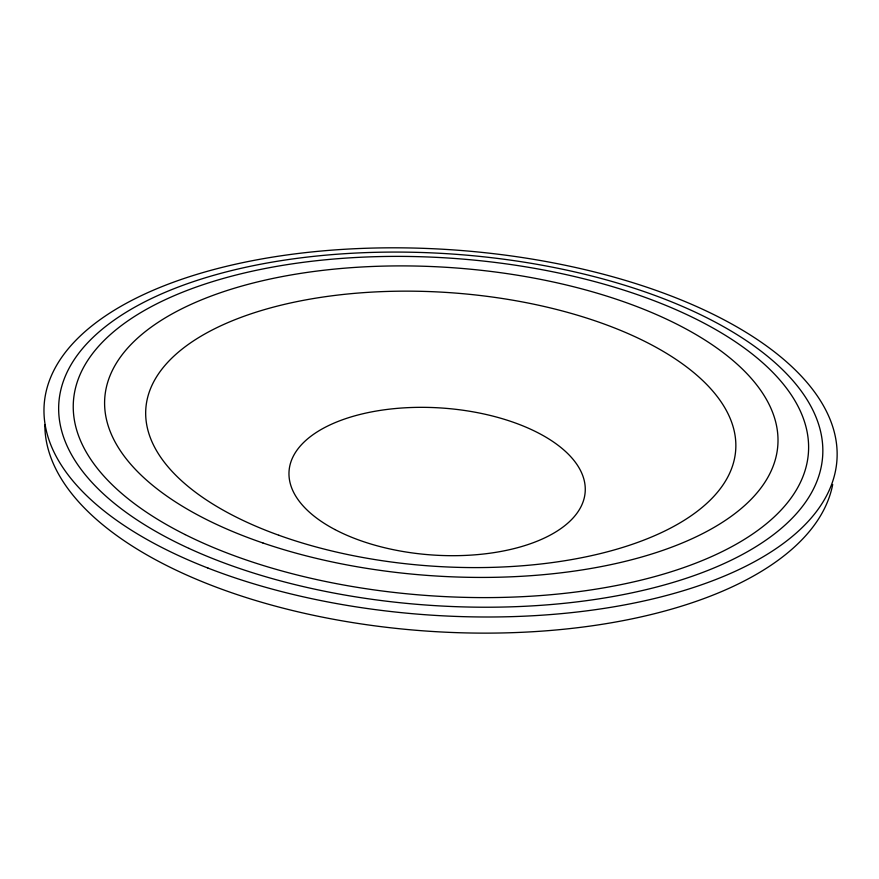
<?xml version="1.0" encoding="UTF-8"?>
<svg xmlns="http://www.w3.org/2000/svg" width="879" height="879" viewBox="0 0 879 879"><rect width="100%" height="100%" fill="white"/><g stroke="black" fill="none" stroke-linecap="round" stroke-linejoin="round"><path stroke-width="1.32" d="M832.699 484.472A395.462 185.073 4 0 1 421.755 630.726A395.462 185.073 4 0 1 44.851 424.777M334.921 529.543A148.43 73.638 4 0 0 581.107 506.458A148.43 73.638 4 0 0 395.319 408.537A148.43 73.638 4 0 0 334.921 529.543M262.964 542.991A337.349 154.352 4 0 0 777.805 445.587A337.349 154.352 4 0 0 283.126 276.402A337.349 154.352 4 0 0 262.964 542.991M278.819 535.245A295.663 137.014 4 0 0 735.371 453.388A295.663 137.014 4 0 0 308.089 299.475A295.663 137.014 4 0 0 278.819 535.245M208.026 568.098A397.363 182.953 4 0 0 835.05 472.946A397.363 182.953 4 0 0 278.577 256.174A397.363 182.953 4 0 0 208.026 568.098M188.919 548.386A382.837 175.987 4 0 0 815.536 484.615A382.837 175.987 4 0 0 317.758 255.932A382.837 175.987 4 0 0 188.919 548.386M185.15 534.586A368.389 169.076 4 0 0 797.561 487.878A368.389 169.076 4 0 0 340.074 258.525A368.389 169.076 4 0 0 185.15 534.586"/></g></svg>
